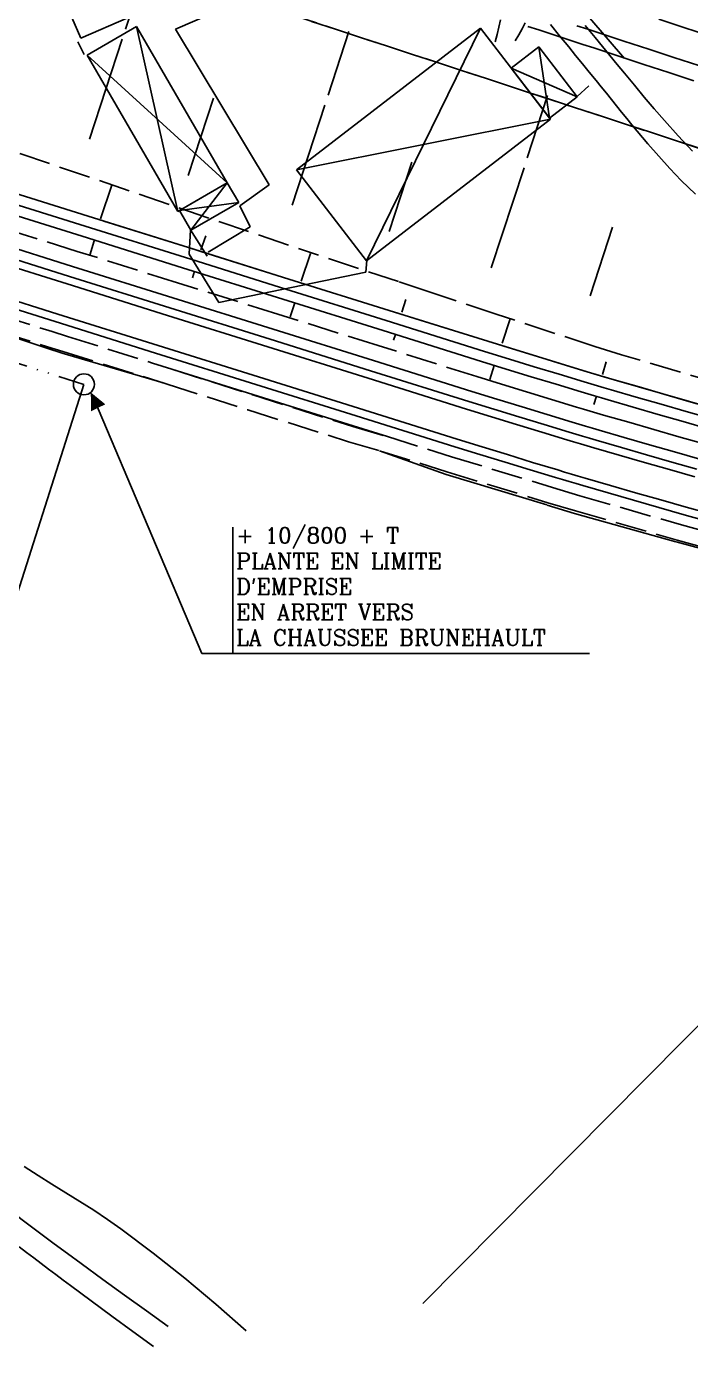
# Model space of a CAD drawing. Header units: millimetres. Extents: x 127045 to 128191, y 151549 to 152340.
# Drawn here: x 127664 to 127727.2, y 151742.6 to 151868.1 of the extents above; entities that cross this region are included whole.
import ezdxf
from ezdxf.enums import TextEntityAlignment as Align

# ---------------------------------------------------------------- set-up
doc = ezdxf.new("R2010")
doc.units = ezdxf.units.MM
doc.header["$MEASUREMENT"] = 0
for name, pattern in [('BTA', [5.7, 2.5, -1, 0.1, -1, 0.1, -1]), ('INT_344$0$TYPE1', [4, 3, -1]), ('INT_344$0$TYPE3', [11, 10, -1])]:
    doc.linetypes.add(name, pattern=pattern)
doc.layers.get('0').update_dxf_attribs({"color": 252, "linetype": 'CONTINUOUS'})
doc.layers.get('DEFPOINTS').update_dxf_attribs({"linetype": 'CONTINUOUS'})
for name, color, linetype in [('BT_AER_POS', 1, 'BTA'), ('COTATION', 212, 'CONTINUOUS'), ('INT_344$0$101', 252, 'CONTINUOUS'), ('INT_344$0$102', 252, 'CONTINUOUS'), ('INT_344$0$105', 252, 'CONTINUOUS'), ('INT_344$0$106', 252, 'CONTINUOUS'), ('INT_344$0$113', 252, 'CONTINUOUS'), ('INT_344$0$136', 252, 'CONTINUOUS'), ('POT_EX_POS', 1, 'CONTINUOUS'), ('TGV_344$0$1', 252, 'CONTINUOUS'), ('TGV_344$0$36', 252, 'CONTINUOUS'), ('TGV_344$0$4', 252, 'CONTINUOUS'), ('TXT_POT_POS', 7, 'CONTINUOUS'), ('VOI_344$0$136', 252, 'CONTINUOUS')]:
    doc.layers.add(name, color=color, linetype=linetype)
doc.styles.add('ROMANC', font='romanc', dxfattribs={"height": 1.5})
doc.styles.get("Standard").update_dxf_attribs({"font": 'txt.shx'})
doc.dimstyles.new('DADEL', dxfattribs={"dimtxt": 3, "dimasz": 3, "dimexe": 0, "dimexo": 0, "dimgap": 1.5, "dimtad": 0, "dimzin": 0, "dimdsep": 46, "dimtxsty": 'Standard', "dimcen": 0, "dimdle": 1.25, "dimadec": 0, "dimazin": 0, "dimtfac": 0.033333, "dimtofl": 0, "dimtmove": 2, "dimatfit": 3, "dimfxl": 0, "dimtolj": 1, "dimtzin": 0, "dimarcsym": 0})

# ---------------------------------------------------------------- blocks, each defined once
blk = doc.blocks.new('P_BETON')
blk.add_circle((0, 0), 1)
blk = doc.blocks.new('FLECHE1')
blk.add_lwpolyline([(0, 0, 0, 1.5, 0), (-1.63, 0, 1.5, 1.5, 0)], format="xyseb")
blk = doc.blocks.new('INT_344')
at = {"layer": 'INT_344$0$101'}
for p, q in [((127668.068868, 151844.363674, 66.544792), (127658.525841, 151847.352091, 66.428566)), ((127668.36771, 151845.317976, 66.524788), (127658.824683, 151848.306394, 66.408562)), ((127667.844737, 151843.647947, 66.559792), (127658.30171, 151846.636364, 66.443565)), ((127677.910737, 151842.329559, 66.626724), (127668.36771, 151845.317976, 66.524788)), ((127657.405185, 151843.773456), (127666.948212, 151840.785039)), ((127677.387764, 151840.65953, 66.661728), (127667.844737, 151843.647947, 66.559792)), ((127677.611895, 151841.375257, 66.646729), (127668.068868, 151844.363674, 66.544792)), ((127657.181053, 151843.057729, 66.428566), (127666.72408, 151840.069312, 66.544792)), ((127687.453764, 151839.341142, 66.714378), (127677.910737, 151842.329559, 66.626724)), ((127687.154922, 151838.386839, 66.734375), (127677.611895, 151841.375257, 66.646729)), ((127666.72408, 151840.069312, 66.544792), (127676.267107, 151837.080894, 66.646729)), ((127666.948212, 151840.785039), (127676.491239, 151837.796621)), ((127686.930791, 151837.671112, 66.749374), (127677.387764, 151840.65953, 66.661728)), ((127696.697949, 151835.398422, 66.807739), (127687.154922, 151838.386839, 66.734375)), ((127696.996791, 151836.352725, 66.787735), (127687.453764, 151839.341142, 66.714378)), ((127676.267107, 151837.080894, 66.646729), (127685.810134, 151834.092477, 66.734375)), ((127676.491239, 151837.796621), (127686.034266, 151834.808204)), ((127696.473818, 151834.682695, 66.822739), (127686.930791, 151837.671112, 66.749374)), ((127706.357029, 151833.421548, 66.845818), (127696.996791, 151836.352725, 66.787735)), ((127686.034266, 151834.808204), (127695.577292, 151831.819787)), ((127705.834056, 151831.751519, 66.880814), (127696.473818, 151834.682695, 66.822739)), ((127706.058188, 151832.467246, 66.865814), (127696.697949, 151835.398422, 66.807739)), ((127685.810134, 151834.092477, 66.734375), (127695.353161, 151831.10406, 66.807739)), ((127708.73502, 151832.685983, 66.857082), (127706.357029, 151833.421548, 66.845818)), ((127708.439362, 151831.730696, 66.877081), (127706.058188, 151832.467246, 66.865814)), ((127711.114562, 151831.955454, 66.868347), (127708.73502, 151832.685983, 66.857082)), ((127695.577292, 151831.819787), (127704.937531, 151828.888611)), ((127708.217619, 151831.01423, 66.89208), (127705.834056, 151831.751519, 66.880814)), ((127710.602738, 151830.281988, 66.903347), (127708.217619, 151831.01423, 66.89208)), ((127710.822091, 151830.999188, 66.888348), (127708.439362, 151831.730696, 66.877081)), ((127713.206362, 151830.272725, 66.899614), (127710.822091, 151830.999188, 66.888348)), ((127713.495645, 151831.229963, 66.879612), (127711.114562, 151831.955454, 66.868347)), ((127715.878258, 151830.509513, 66.890877), (127713.495645, 151831.229963, 66.879612)), ((127712.989401, 151829.554797, 66.914614), (127710.602738, 151830.281988, 66.903347)), ((127715.377598, 151828.832659, 66.92588), (127712.989401, 151829.554797, 66.914614)), ((127715.592166, 151829.55131, 66.910881), (127713.206362, 151830.272725, 66.899614)), ((127716.236639, 151829.357924, 66.913309), (127715.592166, 151829.55131, 66.910881)), ((127716.521869, 151830.316385, 66.893307), (127715.878258, 151830.509513, 66.890877)), ((127717.165887, 151830.12462, 66.895737), (127716.521869, 151830.316385, 66.893307)), ((127717.810309, 151829.934218, 66.898167), (127717.165887, 151830.12462, 66.895737)), ((127718.455134, 151829.74518, 66.900597), (127717.810309, 151829.934218, 66.898167)), ((127720.844943, 151829.049012, 66.907326), (127718.455134, 151829.74518, 66.900597)), ((127704.937531, 151828.888611, 66.880814), (127707.330648, 151828.148367, 66.89208)), ((127716.022717, 151828.639078, 66.928308), (127715.377598, 151828.832659, 66.92588)), ((127716.668244, 151828.446864, 66.930737), (127716.022717, 151828.639078, 66.928308)), ((127716.88152, 151829.165902, 66.915737), (127716.236639, 151829.357924, 66.913309)), ((127717.314177, 151828.256016, 66.933165), (127716.668244, 151828.446864, 66.930737)), ((127717.526805, 151828.975245, 66.918165), (127716.88152, 151829.165902, 66.915737)), ((127717.960512, 151828.066535, 66.935593), (127717.314177, 151828.256016, 66.933165)), ((127718.172493, 151828.785955, 66.920593), (127717.526805, 151828.975245, 66.918165)), ((127720.565503, 151828.088854, 66.927324), (127718.172493, 151828.785955, 66.920593)), ((127723.235955, 151828.356944, 66.914055), (127720.844943, 151829.049012, 66.907326)), ((127725.628856, 151827.671391, 66.920784), (127723.235955, 151828.356944, 66.914055)), ((127704.7134, 151828.172884, 66.865814), (127707.108905, 151827.431902, 66.877081)), ((127707.108905, 151827.431902, 66.877081), (127709.505973, 151826.695991, 66.888348)), ((127707.330648, 151828.148367, 66.89208), (127709.725326, 151827.413191, 66.903347)), ((127709.725326, 151827.413191, 66.903347), (127712.121555, 151826.683085, 66.914614)), ((127720.355922, 151827.368735, 66.942324), (127717.960512, 151828.066535, 66.935593)), ((127722.752538, 151826.675046, 66.949055), (127720.355922, 151827.368735, 66.942324)), ((127722.959717, 151827.395859, 66.934055), (127720.565503, 151828.088854, 66.927324)), ((127725.355821, 151826.709388, 66.940786), (127722.959717, 151827.395859, 66.934055)), ((127728.024303, 151826.994775, 66.927513), (127725.628856, 151827.671391, 66.920784)), ((127709.505973, 151826.695991, 66.888348), (127711.904593, 151825.965156, 66.899614)), ((127711.904593, 151825.965156, 66.899614), (127714.304755, 151825.2394, 66.910881)), ((127712.121555, 151826.683085, 66.914614), (127714.519323, 151825.958052, 66.92588)), ((127714.519323, 151825.958052, 66.92588), (127715.167028, 151825.763695, 66.928308)), ((127715.167028, 151825.763695, 66.928308), (127715.815143, 151825.57071, 66.930737)), ((127725.151046, 151825.987886, 66.955786), (127722.752538, 151826.675046, 66.949055)), ((127727.552107, 151825.309684, 66.962517), (127725.151046, 151825.987886, 66.955786)), ((127727.754477, 151826.031866, 66.947517), (127725.355821, 151826.709388, 66.940786)), ((127714.304755, 151825.2394, 66.910881), (127714.953106, 151825.04485, 66.913309)), ((127714.953106, 151825.04485, 66.913309), (127715.601867, 151824.851672, 66.915737)), ((127715.601867, 151824.851672, 66.915737), (127716.251036, 151824.659868, 66.918165)), ((127715.815143, 151825.57071, 66.930737), (127716.463664, 151825.379097, 66.933165)), ((127716.251036, 151824.659868, 66.918165), (127716.90061, 151824.469438, 66.920593)), ((127716.463664, 151825.379097, 66.933165), (127717.11259, 151825.188858, 66.935593)), ((127717.11259, 151825.188858, 66.935593), (127719.517601, 151824.488261, 66.942324)), ((127719.517601, 151824.488261, 66.942324), (127721.923822, 151823.791791, 66.949055)), ((127716.90061, 151824.469438, 66.920593), (127719.308021, 151823.768142, 66.927324)), ((127719.308021, 151823.768142, 66.927324), (127721.716643, 151823.070977, 66.934055)), ((127721.923822, 151823.791791, 66.949055), (127724.331944, 151823.101878, 66.955786)), ((127721.716643, 151823.070977, 66.934055), (127724.127168, 151822.380375, 66.940786)), ((127724.127168, 151822.380375, 66.940786), (127726.540259, 151821.698775, 66.947517)), ((127724.331944, 151823.101878, 66.955786), (127726.742629, 151822.420957, 66.962517)), ((127726.742629, 151822.420957, 66.962517), (127729.155838, 151821.749064, 66.965675)), ((127726.540259, 151821.698775, 66.947517), (127728.955876, 151821.026211, 66.950676))]:
    blk.add_line(p, q, dxfattribs=at)
at = {"layer": 'INT_344$0$101', "linetype": 'Continuous'}
blk.add_line((127695.353161, 151831.10406, 66.807739), (127704.7134, 151828.172884, 66.865814), dxfattribs=at)
at = {"layer": 'INT_344$0$102'}
for p, q in [((127726.490677, 151868.041072, 62.518347), (127724.11479, 151868.818964, 62.481026)), ((127711.672348, 151868.148283, 62.308368), (127712.720289, 151867.805177, 62.324704)), ((127712.720289, 151867.805177, 62.324704), (127713.768229, 151867.462065, 62.34104)), ((127713.768229, 151867.462065, 62.34104), (127714.816167, 151867.11895, 62.357376)), ((127716.333644, 151868.209925, 62.374538), (127717.381587, 151867.866811, 62.390461)), ((127717.381587, 151867.866811, 62.390461), (127718.429532, 151867.523701, 62.406384)), ((127718.429532, 151867.523701, 62.406384), (127720.805434, 151866.745797, 62.44311)), ((127728.866576, 151867.26322, 62.555668), (127726.490677, 151868.041072, 62.518347)), ((127714.816167, 151867.11895, 62.357376), (127715.864105, 151866.775835, 62.373712)), ((127715.864105, 151866.775835, 62.373712), (127716.912044, 151866.432722, 62.390048)), ((127716.912044, 151866.432722, 62.390048), (127717.959985, 151866.089613, 62.406384)), ((127717.959985, 151866.089613, 62.406384), (127720.335896, 151865.311707, 62.444002)), ((127720.805434, 151866.745797, 62.44311), (127723.181333, 151865.967884, 62.479836)), ((127723.181333, 151865.967884, 62.479836), (127725.557238, 151865.189987, 62.516562)), ((127720.335896, 151865.311707, 62.444002), (127722.711805, 151864.533792, 62.481621)), ((127725.557238, 151865.189987, 62.516562), (127727.933155, 151864.412128, 62.553288)), ((127722.711805, 151864.533792, 62.481621), (127725.087719, 151863.755893, 62.519239)), ((127725.087719, 151863.755893, 62.519239), (127727.463645, 151862.978033, 62.556858))]:
    blk.add_line(p, q, dxfattribs=at)
at = {"layer": 'INT_344$0$105', "linetype": 'INT_344$0$TYPE1'}
for p, q in [((127688.718888, 151869.399369, 61.054596), (127698.221789, 151866.289714, 61.201496)), ((127691.094659, 151868.622094, 61.091321), (127693.470393, 151867.844707, 61.128046)), ((127693.470393, 151867.844707, 61.128046), (127695.8461, 151867.067237, 61.164771)), ((127695.8461, 151867.067237, 61.164771), (127698.221789, 151866.289714, 61.201496)), ((127698.221789, 151866.289714, 61.201496), (127707.724846, 151863.178852, 61.348396)), ((127698.221789, 151866.289714, 61.201496), (127700.597582, 151865.512084, 61.238221)), ((127700.597582, 151865.512084, 61.238221), (127702.973349, 151864.734378, 61.274946)), ((127702.973349, 151864.734378, 61.274946), (127705.3491, 151863.956624, 61.311671)), ((127705.3491, 151863.956624, 61.311671), (127707.724846, 151863.178852, 61.348396)), ((127707.724846, 151863.178852, 61.348396), (127716.108248, 151860.434043, 61.477982)), ((127707.724846, 151863.178852, 61.348396), (127708.772778, 151862.835771, 61.364594)), ((127708.772778, 151862.835771, 61.364594), (127709.820706, 151862.49268, 61.380793)), ((127709.820706, 151862.49268, 61.380793), (127710.868632, 151862.14958, 61.396991)), ((127710.868632, 151862.14958, 61.396991), (127711.916556, 151861.806473, 61.413189)), ((127711.916556, 151861.806473, 61.413189), (127712.964478, 151861.463364, 61.429387)), ((127712.964478, 151861.463364, 61.429387), (127714.012401, 151861.120254, 61.445585)), ((127714.012401, 151861.120254, 61.445585), (127715.060324, 151860.777146, 61.461783)), ((127651.987533, 151859.935593, 65.750771), (127689.854354, 151847.007038, 66.697884)), ((127715.060324, 151860.777146, 61.461783), (127716.108248, 151860.434043, 61.477982)), ((127716.108248, 151860.434043, 61.477982), (127725.612047, 151857.322413, 61.624886)), ((127716.108248, 151860.434043, 61.477982), (127718.484195, 151859.656125, 61.514708)), ((127718.484195, 151859.656125, 61.514708), (127720.860138, 151858.878198, 61.551434)), ((127720.860138, 151858.878198, 61.551434), (127723.236086, 151858.100286, 61.58816)), ((127723.236086, 151858.100286, 61.58816), (127725.612047, 151857.322413, 61.624886)), ((127725.612047, 151857.322413, 61.624886), (127735.116422, 151854.211115, 61.771786)), ((127725.612047, 151857.322413, 61.624886), (127727.988123, 151856.544534, 61.661611)), ((127668.815972, 151846.74943, 66.524788), (127659.272946, 151849.737848, 66.408562)), ((127678.358999, 151843.761013, 66.626724), (127668.815972, 151846.74943, 66.524788)), ((127699.351164, 151843.871035, 66.848572), (127689.854354, 151847.007038, 66.697884)), ((127687.902026, 151840.772596, 66.714378), (127678.358999, 151843.761013, 66.626724)), ((127702.279148, 151842.894881, 66.895119), (127699.351164, 151843.871035, 66.848572)), ((127708.657695, 151840.768352, 66.996513), (127702.279148, 151842.894881, 66.895119)), ((127657.604126, 151841.877357, 66.417358), (127666.425239, 151839.115009, 66.524788)), ((127697.445053, 151837.784179, 66.787735), (127687.902026, 151840.772596, 66.714378)), ((127718.027633, 151837.708387, 67.13443), (127708.657695, 151840.768352, 66.996513)), ((127666.425239, 151839.115009, 66.524788), (127667.893086, 151838.65535, 66.540466)), ((127667.893086, 151838.65535, 66.540466), (127675.968266, 151836.126592, 66.626724)), ((127706.805292, 151834.853002, 66.845818), (127697.445053, 151837.784179, 66.787735)), ((127720.569467, 151836.920805, 67.160278), (127718.027633, 151837.708387, 67.13443)), ((127675.968266, 151836.126592, 66.626724), (127677.811087, 151835.549509, 66.643654)), ((127730.021293, 151834.121284, 67.227005), (127720.569467, 151836.920805, 67.160278)), ((127677.811087, 151835.549509, 66.643654), (127685.49739, 151833.093779, 66.691116)), ((127709.176765, 151834.119462, 66.857082), (127706.801807, 151834.854089, 66.845818)), ((127711.553271, 151833.389864, 66.868347), (127709.176765, 151834.119462, 66.857082)), ((127713.931317, 151832.665299, 66.879612), (127711.553271, 151833.389864, 66.868347)), ((127685.49739, 151833.093779, 66.691116), (127695.032766, 151830.08093, 66.751678)), ((127716.310891, 151831.945768, 66.890877), (127713.931317, 151832.665299, 66.879612)), ((127716.951461, 151831.753552, 66.893307), (127716.310891, 151831.945768, 66.890877)), ((127717.592437, 151831.562693, 66.895737), (127716.951461, 151831.753552, 66.893307)), ((127718.233814, 151831.373191, 66.898167), (127717.592437, 151831.562693, 66.895737)), ((127718.875592, 151831.185047, 66.900597), (127718.233814, 151831.373191, 66.898167)), ((127721.261476, 151830.490018, 66.907326), (127718.875592, 151831.185047, 66.900597)), ((127695.032766, 151830.08093, 66.751678), (127698.319201, 151829.124562, 66.806007)), ((127723.64856, 151829.79908, 66.914055), (127721.261476, 151830.490018, 66.907326)), ((127726.037529, 151829.114647, 66.920784), (127723.64856, 151829.79908, 66.914055)), ((127698.319997, 151829.127104, 66.828003), (127704.414558, 151827.218581, 66.865814)), ((127728.429043, 151828.439139, 66.927513), (127726.037529, 151829.114647, 66.920784)), ((127704.414558, 151827.218581, 66.845818), (127714.018663, 151824.281198, 66.890877)), ((127714.018663, 151824.281198, 66.890877), (127716.617969, 151823.510212, 66.900597)), ((127716.617969, 151823.510212, 66.900597), (127726.270433, 151820.735866, 66.927513)), ((127726.270433, 151820.735866, 66.927513), (127735.959028, 151818.090462, 66.940147))]:
    blk.add_line(p, q, dxfattribs=at)
at = {"layer": 'INT_344$0$106', "linetype": 'INT_344$0$TYPE1'}
for p, q in [((127657.637298, 151840.295141, 66.417358), (127665.976976, 151837.683555, 66.524788)), ((127665.976976, 151837.683555, 66.524788), (127667.444824, 151837.223896, 66.540466)), ((127667.444824, 151837.223896, 66.540466), (127677.358698, 151834.119347, 66.626724)), ((127677.358698, 151834.119347, 66.626724), (127677.362824, 151834.118055, 66.643654)), ((127677.358698, 151834.119347, 66.643654), (127685.043172, 151831.664201, 66.691116)), ((127685.043172, 151831.664201, 66.691116), (127694.599384, 151828.64477, 66.751678)), ((127694.599384, 151828.64477, 66.751678), (127697.567664, 151827.790871, 66.806007)), ((127697.567664, 151827.790871, 66.806007), (127703.971067, 151825.785633, 66.845818)), ((127703.971067, 151825.785633, 66.845818), (127713.586026, 151822.84493, 66.890877)), ((127713.586026, 151822.84493, 66.890877), (127716.197507, 151822.070333, 66.900597)), ((127716.197507, 151822.070333, 66.900597), (127725.865684, 151819.291471, 66.927513)), ((127725.865684, 151819.291471, 66.927513), (127735.573574, 151816.640799, 66.940147))]:
    blk.add_line(p, q, dxfattribs=at)
at = {"layer": 'INT_344$0$113', "linetype": 'INT_344$0$TYPE3'}
for p, q in [((127669.97003, 151857.413985), (127675.322651, 151873.780555)), ((127689.238718, 151851.147896), (127694.64646, 151867.667458)), ((127679.36939, 151853.967636), (127681.774457, 151861.317361)), ((127708.194094, 151845.195111), (127713.552718, 151861.561864)), ((127698.481422, 151848.64146), (127700.637262, 151855.225989)), ((127669.861918, 151850.08949, 68.024788), (127660.318891, 151853.077907, 67.908562)), ((127671.014823, 151849.835777), (127672.112374, 151853.050427)), ((127669.264235, 151848.180884, 68.024788), (127659.721208, 151851.169302, 67.908562)), ((127679.404945, 151847.101073, 68.126724), (127669.861918, 151850.08949, 68.024788)), ((127679.404945, 151847.101073, 68.126724), (127671.329766, 151849.629831, 68.040466)), ((127717.593455, 151842.532024), (127719.730188, 151849.059306)), ((127678.807262, 151845.192467, 68.126724), (127669.264235, 151848.180884, 68.024788)), ((127670.420891, 151847.738552), (127669.998046, 151846.388264)), ((127688.947972, 151844.112656, 68.214378), (127679.404945, 151847.101073, 68.126724)), ((127681.247767, 151846.52399, 68.143654), (127679.404945, 151847.101073, 68.126724)), ((127680.567616, 151846.878726), (127681.031716, 151848.238041)), ((127688.947972, 151844.112656, 68.214378), (127681.247767, 151846.52399, 68.143654)), ((127690.120409, 151843.921675), (127690.984221, 151846.537571)), ((127688.350289, 151842.20405, 68.214378), (127678.807262, 151845.192467, 68.126724)), ((127679.9594, 151844.854579), (127679.763102, 151844.227733)), ((127698.490999, 151841.124238, 68.287735), (127688.947972, 151844.112656, 68.214378)), ((127698.490999, 151841.124238, 68.287735), (127688.947972, 151844.112656, 68.214378)), ((127697.893316, 151839.215633, 68.287735), (127688.350289, 151842.20405, 68.214378)), ((127699.673201, 151840.964624), (127700.077765, 151842.178118)), ((127689.497908, 151841.859684), (127689.075063, 151840.509397)), ((127707.851238, 151838.193062, 68.345818), (127698.490999, 151841.124238, 68.287735)), ((127701.435881, 151840.202043, 68.306007), (127698.490999, 151841.124238, 68.287735)), ((127657.637298, 151840.295141, 66.417358), (127665.913287, 151837.542079)), ((127707.851238, 151838.193062, 68.345818), (127701.435881, 151840.202043, 68.306007)), ((127709.225994, 151838.007573), (127709.983374, 151840.326752)), ((127707.253554, 151836.284456, 68.345818), (127697.893316, 151839.215633, 68.287735)), ((127699.073388, 151838.827816), (127698.905422, 151838.291442)), ((127665.913287, 151837.542079), (127667.390453, 151837.079455)), ((127667.390453, 151837.079455), (127677.362824, 151834.118055, 66.643654)), ((127717.308715, 151835.300524, 68.390877), (127707.851238, 151838.193062, 68.345818)), ((127710.213306, 151837.462422, 68.357082), (127707.851238, 151838.193062, 68.345818)), ((127712.576915, 151836.736784, 68.368347), (127710.213306, 151837.462422, 68.357082)), ((127709.621991, 151835.551847, 68.357082), (127707.253554, 151836.284456, 68.345818)), ((127708.464013, 151835.906869), (127708.048009, 151834.546695)), ((127714.942055, 151836.01615, 68.379612), (127712.576915, 151836.736784, 68.368347)), ((127717.308715, 151835.300524, 68.390877), (127714.942055, 151836.01615, 68.379612)), ((127718.778787, 151835.050522), (127719.130515, 151836.238038)), ((127677.811087, 151835.549509, 66.643654), (127685.511293, 151833.138175, 66.714378)), ((127711.991974, 151834.824252, 68.368347), (127709.621991, 151835.551847, 68.357082)), ((127714.363491, 151834.101675, 68.379612), (127711.991974, 151834.824252, 68.368347)), ((127719.868337, 151834.54131, 68.400597), (127717.308715, 151835.300524, 68.390877)), ((127717.948017, 151835.108689, 68.393307), (127717.308715, 151835.300524, 68.390877)), ((127718.587723, 151834.918208, 68.395737), (127717.948017, 151835.108689, 68.393307)), ((127719.22783, 151834.729081, 68.398167), (127718.587723, 151834.918208, 68.395737)), ((127719.868337, 151834.54131, 68.400597), (127719.22783, 151834.729081, 68.398167)), ((127729.373435, 151831.80932, 68.427513), (127719.868337, 151834.54131, 68.400597)), ((127722.242145, 151833.849802, 68.407326), (127719.868337, 151834.54131, 68.400597)), ((127716.736532, 151833.38412, 68.390877), (127714.363491, 151834.101675, 68.379612)), ((127717.377557, 151833.191768, 68.393307), (127716.736532, 151833.38412, 68.390877)), ((127724.617148, 151833.162369, 68.414055), (127722.242145, 151833.849802, 68.407326)), ((127685.511293, 151833.138175, 66.714378), (127695.054319, 151830.149757, 66.787735)), ((127718.018988, 151833.000773, 68.395737), (127717.377557, 151833.191768, 68.393307)), ((127718.187377, 151832.985922), (127717.959244, 151832.192212)), ((127718.660822, 151832.811136, 68.398167), (127718.018988, 151833.000773, 68.395737)), ((127719.303056, 151832.622858, 68.400597), (127718.660822, 151832.811136, 68.398167)), ((127721.683264, 151831.929486, 68.407326), (127719.303056, 151832.622858, 68.400597)), ((127726.994026, 151832.481406, 68.420784), (127724.617148, 151833.162369, 68.414055)), ((127729.373435, 151831.80932, 68.427513), (127726.994026, 151832.481406, 68.420784)), ((127724.064671, 151831.240199, 68.414055), (127721.683264, 151831.929486, 68.407326)), ((127726.447958, 151830.5574, 68.420784), (127724.064671, 151831.240199, 68.414055)), ((127695.054319, 151830.149757, 66.807739), (127698.319997, 151829.127104, 66.828003)), ((127728.833782, 151829.883502, 68.427513), (127726.447958, 151830.5574, 68.420784)), ((127697.567664, 151827.790871, 66.806007), (127703.904405, 151825.527305, 67)), ((127703.904405, 151825.527305, 67), (127713.520425, 151822.615459, 67.031113)), ((127713.520425, 151822.615459, 67.031113), (127716.111302, 151821.812293, 67.057449)), ((127716.111302, 151821.812293, 67.057449), (127725.792165, 151819.123793, 67.039192)), ((127725.792165, 151819.123793, 67.039192), (127735.476638, 151816.451296, 67.065437))]:
    blk.add_line(p, q, dxfattribs=at)
at = {"layer": 'INT_344$0$136'}
for p, q in [((127709.916488, 151836.507499, 68.357082), (127707.550073, 151837.239483, 68.345818)), ((127712.284447, 151835.780526, 68.368347), (127709.916488, 151836.507499, 68.357082)), ((127714.653939, 151835.058566, 68.379612), (127712.284447, 151835.780526, 68.368347)), ((127717.024955, 151834.341623, 68.390877), (127714.653939, 151835.058566, 68.379612)), ((127717.663952, 151834.149879, 68.393307), (127717.024955, 151834.341623, 68.390877)), ((127718.303355, 151833.959488, 68.395737), (127717.663952, 151834.149879, 68.393307)), ((127718.943159, 151833.770451, 68.398167), (127718.303355, 151833.959488, 68.395737)), ((127719.583361, 151833.582769, 68.400597), (127718.943159, 151833.770451, 68.398167)), ((127721.960953, 151832.890157, 68.407326), (127719.583361, 151833.582769, 68.400597)), ((127724.339741, 151832.201623, 68.414055), (127721.960953, 151832.890157, 68.407326)), ((127726.720407, 151831.51957, 68.420784), (127724.339741, 151832.201623, 68.414055)), ((127729.103608, 151830.846411, 68.427513), (127726.720407, 151831.51957, 68.420784))]:
    blk.add_line(p, q, dxfattribs=at)
blk = doc.blocks.new('TGV_344')
at = {"linetype": 'Continuous'}
for p, q in [((127674.446, 151868.135, 70.557999), (127678.388, 151850.536, 70.468002)), ((127707.158, 151867.986, 72.294998), (127696.335, 151845.833, 72.097)), ((127713.744, 151859.429, 72.286003), (127712.703, 151866.192, 69.225998)), ((127683.082, 151853.261, 70.557999), (127669.752, 151865.41, 70.675003)), ((127710.088, 151864.179, 72.294998), (127716.36, 151861.442, 72.286003)), ((127689.653, 151854.514, 72.385002), (127713.838, 151859.305, 72.097)), ((127683.082, 151853.261, 70.557999), (127679.627, 151848.762, 68.856003)), ((127684.165, 151851.395, 70.557999), (127678.544, 151850.626, 70.468002))]:
    blk.add_line(p, q, dxfattribs=at)
at = {"layer": 'TGV_344$0$1'}
for p, q in [((127678.165, 151867.882, 66.862999), (127692.964, 151874.283, 66.656998)), ((127709.053304, 151868.777149, 68.568676), (127708.91644, 151868.073888, 70.536999)), ((127711.122294, 151867.904586, 66.847), (127711.408096, 151868.487933, 66.845003)), ((127687.066, 151853.082, 66.620003), (127678.165, 151867.882, 66.862999)), ((127708.753598, 151867.376186, 72.505322), (127708.565, 151866.685, 74.474998)), ((127708.91644, 151868.073888, 70.536999), (127708.753598, 151867.376186, 72.505322)), ((127710.464, 151866.785, 66.850998), (127710.807326, 151867.336456, 66.848998)), ((127710.807326, 151867.336456, 66.848998), (127711.122294, 151867.904586, 66.847)), ((127713.814369, 151868.3353, 66.855503), (127714.689277, 151867.260225, 66.862253)), ((127714.689277, 151867.260225, 66.862253), (127715.564, 151866.185, 66.869003)), ((127718.064, 151867.085, 66.877998), (127717.132524, 151868.229724, 66.857749)), ((127715.564, 151866.185, 66.869003), (127716.214416, 151865.385135, 66.873503)), ((127718.760457, 151866.232131, 66.929999), (127718.064, 151867.085, 66.877998)), ((127719.459428, 151865.381321, 66.981998), (127718.760457, 151866.232131, 66.929999)), ((127716.214416, 151865.385135, 66.873503), (127716.864655, 151864.585126, 66.878002)), ((127720.160935, 151864.5326, 67.033998), (127719.459428, 151865.381321, 66.981998)), ((127716.864655, 151864.585126, 66.878002), (127717.514816, 151863.785054, 66.882502)), ((127717.514816, 151863.785054, 66.882502), (127718.165, 151862.985, 66.887001)), ((127720.865, 151863.686, 67.085999), (127720.160935, 151864.5326, 67.033998)), ((127721.805476, 151862.553336, 67.133241), (127720.865, 151863.686, 67.085999)), ((127718.165, 151862.985, 66.887001), (127718.6511, 151862.384034, 66.942123)), ((127718.6511, 151862.384034, 66.942123), (127719.134917, 151861.781228, 66.997244)), ((127722.745343, 151861.419777, 67.180491), (127721.805476, 151862.553336, 67.133241)), ((127719.134917, 151861.781228, 66.997244), (127719.617733, 151861.177626, 67.052366)), ((127719.617733, 151861.177626, 67.052366), (127720.100835, 151860.574262, 67.107487)), ((127723.695116, 151860.29424, 67.227745), (127722.745343, 151861.419777, 67.180491)), ((127720.100835, 151860.574262, 67.107487), (127720.58577, 151859.972226, 67.162615)), ((127720.58577, 151859.972226, 67.162615), (127721.07394, 151859.372786, 67.217743)), ((127724.665, 151859.186, 67.275002), (127723.695116, 151860.29424, 67.227745)), ((127721.07394, 151859.372786, 67.217743), (127721.566607, 151858.777009, 67.272872)), ((127721.566607, 151858.777009, 67.272872), (127722.065, 151858.186, 67.328003)), ((127725.981543, 151857.730235, 67.328996), (127724.665, 151859.186, 67.275002)), ((127722.065, 151858.186, 67.328003), (127723.08714, 151856.98752, 67.339247)), ((127727.316402, 151856.290941, 67.38299), (127725.981543, 151857.730235, 67.328996)), ((127723.08714, 151856.98752, 67.339247), (127724.117374, 151855.794833, 67.350495)), ((127724.117374, 151855.794833, 67.350495), (127725.171714, 151854.622416, 67.361746)), ((127725.171714, 151854.622416, 67.361746), (127726.265, 151853.486, 67.373001)), ((127726.265, 151853.486, 67.373001), (127727.621075, 151852.186574, 67.375253)), ((127684.266, 151851.082, 66.611), (127687.066, 151853.082, 66.620003)), ((127685.266, 151849.082, 66.620003), (127684.266, 151851.082, 66.611)), ((127681.267, 151846.682, 66.952003), (127685.266, 151849.082, 66.620003)), ((127664.065608, 151754.277828, 64.279503), (127662.793066, 151755.230851, 64.298628)), ((127665.33884, 151753.325691, 64.260378), (127664.065608, 151754.277828, 64.279503)), ((127666.613665, 151752.375679, 64.241253), (127665.33884, 151753.325691, 64.260378)), ((127663.279462, 151752.071414, 64.160248), (127663.982958, 151751.551067, 64.162499)), ((127667.890812, 151751.428784, 64.222128), (127666.613665, 151752.375679, 64.241253)), ((127663.982958, 151751.551067, 64.162499), (127664.682636, 151751.02564, 64.16475)), ((127664.682636, 151751.02564, 64.16475), (127665.379694, 151750.49678, 64.167)), ((127665.379694, 151750.49678, 64.167), (127666.075594, 151749.966563, 64.169251)), ((127669.171, 151750.486, 64.203003), (127667.890812, 151751.428784, 64.222128)), ((127671.237853, 151748.975255, 64.187252), (127669.171, 151750.486, 64.203003)), ((127666.075594, 151749.966563, 64.169251), (127666.771964, 151749.436942, 64.171501)), ((127666.771964, 151749.436942, 64.171501), (127667.470031, 151748.909541, 64.173752)), ((127667.470031, 151748.909541, 64.173752), (127668.171, 151748.386, 64.176003)), ((127668.171, 151748.386, 64.176003), (127670.14042, 151746.92891, 64.160252)), ((127673.310156, 151747.471994, 64.171501), (127671.237853, 151748.975255, 64.187252)), ((127670.14042, 151746.92891, 64.160252), (127672.113568, 151745.476874, 64.144501)), ((127675.38788, 151745.976235, 64.15575), (127673.310156, 151747.471994, 64.171501)), ((127672.113568, 151745.476874, 64.144501), (127674.090433, 151744.029901, 64.12875)), ((127677.471, 151744.488, 64.139999), (127675.38788, 151745.976235, 64.15575)), ((127674.090433, 151744.029901, 64.12875), (127676.071, 151742.588, 64.112999))]:
    blk.add_line(p, q, dxfattribs=at)
at = {"layer": 'TGV_344$0$36'}
for p, q in [((127720.864, 151865.086, 67.228996), (127713.164, 151874.085, 66.941002)), ((127679.467, 151846.482, 66.741997), (127679.567, 151848.782, 68.955002)), ((127682.267, 151841.882, 66.723999), (127679.467, 151846.482, 66.741997)), ((127696.367, 151845.883, 66.706001), (127696.267, 151844.783, 66.706001)), ((127696.267, 151844.783, 66.706001), (127682.267, 151841.882, 66.723999)), ((127701.671, 151746.69, 65.456001), (127734.572, 151779.888, 65.725998)), ((127665.077111, 151758.855215, 65.092499), (127663.763828, 151759.704086, 65.072252)), ((127666.403239, 151758.027197, 65.112742), (127665.077111, 151758.855215, 65.092499)), ((127667.735266, 151757.209396, 65.132983), (127666.403239, 151758.027197, 65.112742)), ((127669.066021, 151756.388227, 65.153232), (127667.735266, 151757.209396, 65.132983)), ((127670.387139, 151755.550834, 65.173482), (127669.066021, 151756.388227, 65.153232)), ((127671.691465, 151754.686728, 65.193736), (127670.387139, 151755.550834, 65.173482)), ((127672.971, 151753.786, 65.213997), (127671.691465, 151754.686728, 65.193736)), ((127676.044219, 151751.484287, 65.168988), (127672.971, 151753.786, 65.213997)), ((127679.053447, 151749.09952, 65.123997), (127676.044219, 151751.484287, 65.168988)), ((127681.996439, 151746.633478, 65.079005), (127679.053447, 151749.09952, 65.123997)), ((127684.871, 151744.088, 65.033997), (127681.996439, 151746.633478, 65.079005))]:
    blk.add_line(p, q, dxfattribs=at)
at = {"layer": 'TGV_344$0$36', "linetype": 'Continuous'}
blk.add_line((127716.365, 151861.485, 67.389999), (127717.465, 151862.485, 67.255997), dxfattribs=at)
at = {"layer": 'TGV_344$0$4'}
for p, q in [((127669.164, 151867.036, 71.296997), (127690.87, 151876.479, 71.296997)), ((127665.548, 151875.348, 71.584), (127669.164, 151867.036, 71.296997)), ((127678.544, 151850.626, 70.468002), (127683.082, 151853.26, 70.557999)), ((127683.082, 151853.26, 70.557999), (127684.165, 151851.395, 70.557999))]:
    blk.add_line(p, q, dxfattribs=at)
at = {"layer": 'TGV_344$0$4', "linetype": 'Continuous'}
for p, q in [((127674.446, 151868.135, 70.557999), (127669.752, 151865.41, 70.675003)), ((127683.082, 151853.261, 70.557999), (127674.446, 151868.135, 70.557999)), ((127689.653, 151854.514, 72.385002), (127707.158, 151867.986, 72.294998)), ((127707.158, 151867.986, 72.294998), (127713.838, 151859.305, 72.097)), ((127668.865, 151866.681, 70.981003), (127669.465, 151865.481, 70.819)), ((127712.703, 151866.192, 69.225998), (127710.088, 151864.179, 72.294998)), ((127716.36, 151861.442, 72.286003), (127712.703, 151866.192, 69.225998)), ((127669.752, 151865.41, 70.675003), (127678.388, 151850.536, 70.468002)), ((127710.088, 151864.179, 72.294998), (127713.744, 151859.429, 72.286003)), ((127713.744, 151859.429, 72.286003), (127716.36, 151861.442, 72.286003)), ((127713.838, 151859.305, 72.097), (127696.335, 151845.833, 72.097)), ((127696.335, 151845.833, 72.097), (127689.653, 151854.514, 72.385002)), ((127678.388, 151850.536, 70.468002), (127683.082, 151853.261, 70.557999)), ((127684.165, 151851.395, 70.557999), (127679.627, 151848.762, 68.856003)), ((127679.627, 151848.762, 68.856003), (127678.544, 151850.626, 70.468002)), ((127679.567, 151848.782, 67.317001), (127681.167, 151846.282, 67.253998))]:
    blk.add_line(p, q, dxfattribs=at)
blk = doc.blocks.new('VOI_344')
at = {"layer": 'VOI_344$0$136'}
for p, q in [((127669.56, 151849.14, 68.02), (127660.02, 151852.12, 67.91)), ((127679.11, 151846.15, 68.13), (127669.56, 151849.14, 68.02)), ((127688.65, 151843.16, 68.21), (127679.11, 151846.15, 68.13)), ((127698.19, 151840.17, 68.29), (127688.65, 151843.16, 68.21)), ((127707.55, 151837.24, 68.35), (127698.19, 151840.17, 68.29))]:
    blk.add_line(p, q, dxfattribs=at)
blk = doc.blocks.new('FR-344-A')
for name in ['TGV_344', 'INT_344', 'VOI_344']:
    blk.add_blockref(name, (0, 0))
blk = doc.blocks.new('*D22')
at = {"color": 0, "linetype": 'ByBlock'}
for p, q in [((127624.63, 151848.33), (127605.92, 151789.57)), ((127669.44, 151834.1), (127650.72, 151775.31)), ((127608.78, 151788.66), (127647.86, 151776.22))]:
    blk.add_line(p, q, dxfattribs=at)
for points in [[(127608.93, 151789.14), (127608.63, 151788.18), (127605.92, 151789.57)], [(127648.02, 151776.69), (127647.71, 151775.74), (127650.72, 151775.31)]]:
    blk.add_solid(points, dxfattribs=at)
at = {"layer": 'DEFPOINTS', "color": 0, "linetype": 'ByBlock'}
for p in [(127624.63, 151848.33, 40.44), (127669.44, 151834.1, 51.31), (127650.72, 151775.31)]:
    blk.add_point(p, dxfattribs=at)
at = {"color": 0, "linetype": 'ByBlock'}
blk.add_text('47.02', height=3, rotation=342.3385, dxfattribs=at).set_placement((127628.21, 151786.83), align=Align.MIDDLE_CENTER)

msp = doc.modelspace()

# ---------------------------------------------------------------- linework, layer by layer
at = {"layer": 'BT_AER_POS', "elevation": 51.315}
msp.add_lwpolyline([(127669.444, 151834.101), (127624.633, 151848.333), (127579.55, 151861.779), (127534.659, 151875.779), (127489.909, 151890.186), (127446.885, 151903.884), (127400.899, 151916.159), (127353.665, 151912.742), (127307.538, 151915.028), (127289.462, 151878.59), (127270.233, 151841.641), (127250.189, 151797.589)], dxfattribs=at)
at = {"layer": 'TXT_POT_POS'}
for p, q in [((127670.449, 151832.608, 51.315), (127680.654, 151808.509)), ((127683.612, 151820.514), (127683.612, 151808.509)), ((127680.654, 151808.509), (127683.612, 151808.509)), ((127683.612, 151808.509), (127717.548, 151808.509))]:
    msp.add_line(p, q, dxfattribs=at)

# ---------------------------------------------------------------- block references
msp.add_blockref('FR-344-A', (0, 0))
at = {"layer": 'POT_EX_POS'}
msp.add_blockref('P_BETON', (127669.444, 151834.101, 51.315), dxfattribs=at)
at = {"layer": 'TXT_POT_POS', "rotation": 115.9613445172437}
msp.add_blockref('FLECHE1', (127670.093, 151833.34, 51.315), dxfattribs=at)

# ---------------------------------------------------------------- texts
at = {"layer": 'TXT_POT_POS', "style": 'ROMANC'}
for s, p in [('+ 10/800 + T', (127683.935, 151818.984)), ('PLANTE EN LIMITE', (127683.935, 151816.555)), ("D'EMPRISE", (127683.935, 151814.127)), ('EN ARRET VERS ', (127683.935, 151811.698)), ('LA CHAUSSEE BRUNEHAULT', (127683.935, 151809.27))]:
    msp.add_text(s, height=1.5, dxfattribs=at).set_placement(p)

# ---------------------------------------------------------------- dimensions: what is measured, and where the dimension line sits
at = {"layer": 'COTATION'}
dim = msp.add_linear_dim(base=(127650.723, 151775.305), p1=(127624.633, 151848.333, 40.438), p2=(127669.444, 151834.101, 51.315), angle=342.33849, dimstyle='DADEL', dxfattribs=at)
dim.commit()
dim.dimension.update_dxf_attribs({"geometry": '*D22', "text_midpoint": (127628.214, 151786.828), "dimtype": 128})

doc.saveas('drawing.dxf')
